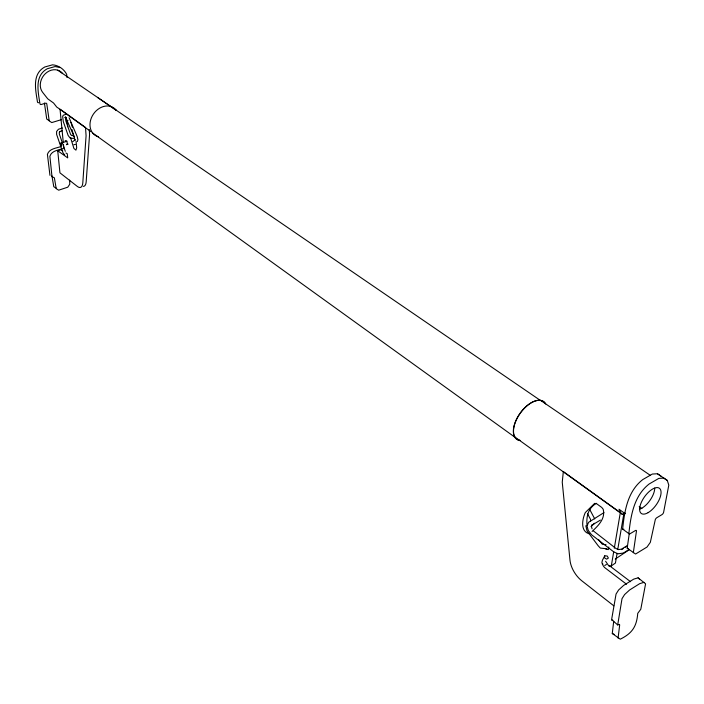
<?xml version="1.0" encoding="UTF-8"?>
<svg xmlns="http://www.w3.org/2000/svg" width="704" height="704" viewBox="0 0 704 704"><rect width="100%" height="100%" fill="white"/><g stroke="black" fill="none" stroke-linecap="round" stroke-linejoin="round"><path stroke-width="1.06" d="M590.454 520.951L590.55 519.394L587.462 513.647M618.077 638.123L619.678 624.941L619.388 624.395L617.698 624.941L611.618 619.546L616.053 594.035L618.605 589.987L623.621 585.42L633.732 579.119L638.088 577.834L645.586 583.81L640.79 609.25L637.745 613.342C636.68 626.903 631.893 633.45 620.25 639.188L612.269 633.486L613.703 621.324M623.85 529.206A2.05 0.942 -53.7 0 1 622.706 528.51C624.554 510.664 627.669 491.357 642.734 479.6L652.335 474.047L657.448 473.757L667.269 480.418L668.8 485.118L663.617 512.283A2.033 0.906 -54.3 0 1 661.962 514.624L656.832 517.704A2.033 0.915 -54.2 0 0 655.301 519.596L650.329 542.353L647.029 547.026L635.562 554.03L627.185 548.187L629.244 533.65M633.318 552.728L636.486 530.878A2.05 0.933 -53.8 0 0 635.342 530.578L630.071 533.738A2.059 0.942 -53.7 0 1 628.927 533.042C630.846 515.143 634.049 495.827 649.123 484.009L658.847 478.377L663.837 478.104L667.269 480.418M604.745 555.826L604.419 557.779L606.663 559.17L608.379 558.07L607.191 556.002L604.745 555.826L602.395 560.305L601.902 562.566L602.474 564.432M613.747 551.478L611.38 565.514L610.465 566.509L608.828 565.998L605.607 561.264M614.302 548.24L620.312 512.609L563.332 471.574L562.25 482.187L569.976 560.164A19.774 11.097 57.2 0 0 581.803 580.8L613.809 605.827M608.793 546.999L608.344 549.595L605.854 549.173M617.091 553.335L615.428 563.05L610.465 566.509M617.822 549.023L623.902 513.418M77.378 141.557L77.906 139.612L77.141 136.418L69.089 117.735M592.222 524.542L591.422 526.434L592.09 528.862M594.466 523.274L591.043 526.662M592.108 531.441C598.286 525.606 605.616 518.716 603.196 509.247L601.762 507.452L596.614 503.721L594.642 503.378L585.306 512.556C582.375 518.883 580.043 530.957 588.887 533.72M596.42 503.316C588.06 508.138 586.159 516.437 587.057 525.474M72.776 141.689L75.249 139.7M603.988 512.6L588.597 522.315L587.03 526.011L588.218 530.358L591.527 534.741L613.624 551.778M64.777 117.603L65.472 117.119L66.554 117.77L65.507 117.119L74.492 137.262M621.711 549.613L623.498 548.407M625.275 547.202L627.062 545.996M615.252 559.082L629.552 549.507M604.727 565.55L606.461 564.414M629.103 549.542L623.322 553.054L618.024 553.81M592.064 525.078L600.424 520.089M626.604 546.022L621.386 549.173L618.358 549.604L616.009 548.522L593.393 530.904M60.984 143.114L60.359 143.361L61.521 145.702L60.984 143.114L67.1 141.214M65.129 140.826L66.018 140.518L67.1 142.287L67.311 144.364L66.422 144.672L68.13 144.135M62.093 130.812L59.558 131.622L60.21 131.402L59.33 132.449L59.321 133.998L65.296 151.316M62.374 128.005L58.458 129.246L56.619 131.428L56.602 134.367L62.876 152.548L64.68 155.065M61.063 146.476C56.267 148.298 49.315 148.535 47.414 154.334L49.958 175.366M62.612 148.641C58.018 150.251 51.63 150.762 49.878 156.235L51.99 176.598L54.384 177.848L56.214 188.663L58.678 190.186L67.786 187.185L69.775 184.202L69.643 180.118M60.896 109.745L85.51 127.468L86.082 135.74L82.799 182.899A12.971 5.192 71 0 1 77.378 186.463L59.937 172.832L57.728 150.762L61.09 149.706L62.744 150.955M61.257 119.689L51.762 122.566L49.227 120.912L46.754 103.752A1.302 1.082 -54.5 0 0 45.558 103.215L41.219 104.491A1.302 1.091 -54.4 0 1 39.934 103.646C38.113 91.766 34.311 75.838 47.282 68.746L55.106 66.554L60.007 67.505M73.867 144.751L75.381 144.373M611.838 620.294L612.718 620.11M65.93 152.997L67.25 153.718L67.716 157.898L57.728 150.762M65.868 114.294L63.21 115.298L62.665 116.547L63.307 121.634L68.138 135.441L70.013 137.905L73.48 138.494M644.072 582.34L639.716 583.642L629.605 589.987L624.58 594.581L622.019 598.646L617.698 624.941M68.024 120.305L67.399 120.349L67.223 121.37L67.734 126.782M606.038 544.685L602.325 544.254L598.743 539.766M607.086 548.847L600.301 548.073L598.136 545.723L587.03 530.913L585.834 525.774M73.225 135.687L71.386 135.379L70.488 134.191L65.842 120.903L65.393 117.278M614.372 552.156L617.734 553.714M612.269 633.486L614.46 634.55M627.185 548.187L628.69 549.067M56.241 188.241L53.786 186.71L51.938 175.921M49.271 120.718L46.737 119.073L44.414 103.004M657.448 473.757L660.889 476.08M540.522 400.347L650.514 475.482M57.684 70.145L540.373 400.418M97.478 97.363L116.274 110.343A16.562 13.27 -55.7 0 0 93.394 114.11A16.562 13.27 -55.7 0 0 98.331 136.752M639.188 506.634L641.846 508.517M514.862 437.008L622.213 514.166M625.214 513.691L619.01 509.238L621.042 513.216A7.779 3.617 -54.1 0 0 625.548 513.207M91.212 131.824L57.851 107.791A5.025 4.154 -55.2 0 1 56.478 106.735L53.548 103.004L47.731 98.815L42.627 92.33A13.86 11.563 -56.3 0 1 45.382 73.63A13.86 11.563 -56.3 0 1 62.603 73.533M92.611 132.959L514.712 437.087M622.758 529.162L628.98 533.702M609.25 565.532L630.582 581.715M626.534 584.232L604.49 567.442L603.082 565.638L602.668 563.649M638.088 577.834L639.61 579.313M589.609 509.265L594.739 518.91M70.761 122.496L71.166 123.306M71.474 124.291L72.389 127.257M71.878 129.395L75.073 140.43M70.488 137.482L73.911 148.456L75.926 150.154L76.683 147.84L76.085 141.363M60.025 109.111L63.263 142.34M63.466 144.478L63.888 148.764M66.968 77.475L66.678 74.342C63.985 69.071 58.476 65.27 52.554 64.821L44.748 67.003C31.794 74.078 35.614 89.98 37.444 101.825A1.302 1.091 -54.4 0 0 38.729 102.678M89.276 129.492L89.566 134.658L86.178 181.782A12.954 5.21 71 0 1 83.345 186.393M520.23 440.422A23.1 12.285 -54.5 0 1 520.001 413.547A23.1 12.285 -54.5 0 1 545.741 403.99M654.729 488.083A15.453 7.128 -54.4 0 1 639.866 509.15M520.08 440.502A23.1 12.285 -54.5 0 1 519.297 414.427A23.1 12.285 -54.5 0 1 545.002 403.137M648.12 512.653A15.514 7.093 -54.4 0 0 660.546 489.694A15.514 7.093 -54.4 0 0 642.382 500.236A15.514 7.093 -54.4 0 0 648.12 512.653"/></g></svg>
